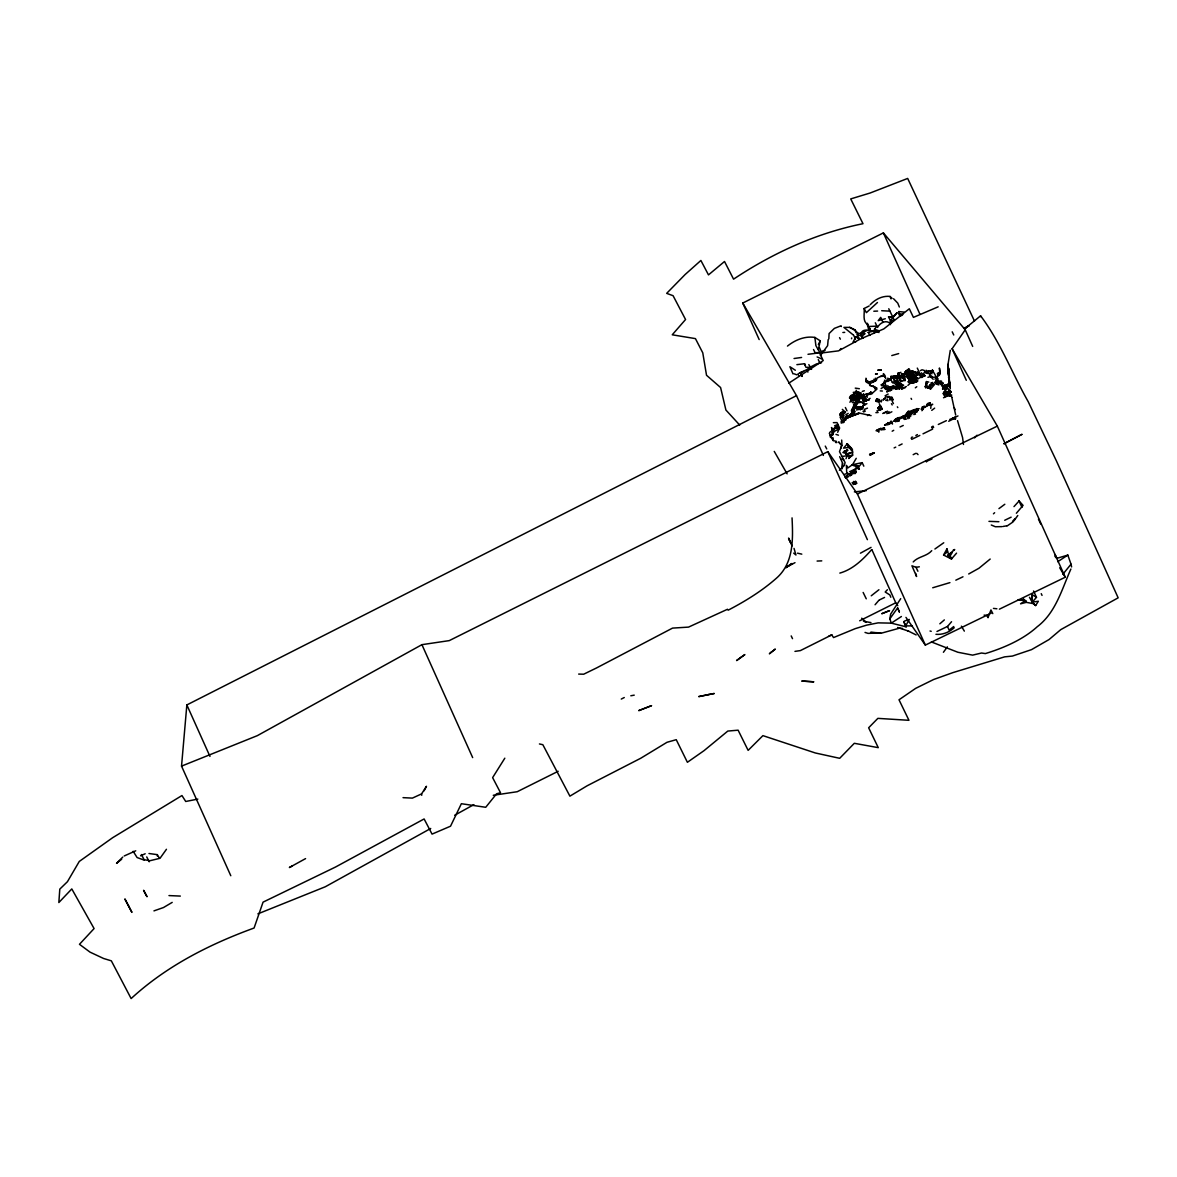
<?xml version="1.0" encoding="UTF-8"?>
<svg xmlns="http://www.w3.org/2000/svg" width="1177" height="1177" viewBox="0 0 1177 1177"><rect width="100%" height="100%" fill="white"/><g stroke="black" fill="none" stroke-linecap="round" stroke-linejoin="round"><path stroke-width="1.5" d="M890.106 323.91L890.121 321.615L891.651 322.704L888.444 316.893L892.784 316.966L897.183 312.641L890.415 320.379L894.343 320.291L888.767 308.742M949.353 393.809L948.265 388.763L951.031 391.809L949.353 393.618L945.219 393.53L949.353 393.809L950.663 392.382L948.809 392.838M912.572 383.172L914.441 381.789L912.16 378.523L910.101 378.2L909.512 381.01L907.938 381.878L910.512 380.921L910.615 383.055L914.47 382.657M925.975 384.688L925.151 387.042L926.696 386.247L926.417 381.583L928.785 382.084M157.277 855.959L157.291 854.649L148.979 853.502M843.012 411.347C844.689 417.305 844.1 409.625 841.496 412.333L841.275 415.864M942.968 382.613L942.247 385.732L945.837 387.542L946.808 389.263M792.047 517.88C793.048 539.037 793.931 563.062 776.231 578.378C761.74 591.119 745.218 601.27 728.166 610.172L727.489 609.274L688.545 627.106L672.538 628.106L596.518 667.962L583.674 674.215L578.672 674.083M881.794 400.901L881.323 400.062L881.22 402.019M855.061 473.213L854.59 472.036L856.194 471.286L855.341 473.522L851.148 473.448L850.78 472.521L854.59 472.036M861.976 402.166L862.55 403.034L862.035 402.078L858.298 402.711L859.769 401.622L858.342 398.9L860.122 398.429M870.127 398.341L866.919 400.121L865.375 397.34L863.462 397.605L863.977 394.692L864.609 396.016L863.065 394.751L860.519 395.707M942.659 383.511L941.556 385.806L943.925 385.791M871.716 393.809L870.803 391.956L871.716 393.809L876.615 389.322L876.644 388.027L873.805 386.483M949.162 376.905L949.236 373.815M893.299 385.467L894.947 388.675L897.433 385.512L899.522 389.263L899.596 386.821M863.815 332.194L860.431 333.724L866.831 330.56M936.671 378.773L936.936 377.023M828.829 338.902L829.094 333.532L834.39 328.383L841.084 325.764L841.29 326.515M899.905 316.142L898.639 311.537L904.113 312.111M845.586 419.777L845.689 418.1L848.352 417.791M915.574 380.965L916.265 382.084L917.457 380.612L915.574 380.965L916.265 382.084L917.766 381.083M842.276 467.343L842.541 463.047L839.657 456.661M940.879 384.57L941.703 384.026L940.07 382.657L937.745 383.79L938.26 381.348M909.115 369.401L906.82 371.226L908.129 373.359L909.277 373.595L909.909 370.814L912.852 374.507L911.807 371.093M853.972 405.933L854.885 402.828L853.369 401.945M938.981 382.908L938.834 384.894L935.671 383.864L936.127 380.186M947.147 393.471L945.469 394.104L944.263 392.794L944.704 390.955M851.442 410.258L853.34 407.933L854.325 409.979L853.34 410.479L853.457 413.201L851.192 415.437M916.089 374.065L917.898 373.639L917.207 371.667L916.089 374.065L917.795 373.536L920.208 375.743L919.973 373.697C916.515 372.476 917.236 377.376 913.867 377.905L911.763 377.773L910.954 376.169C909.159 372.035 905.378 378.817 908.232 374.698L910.233 378.729L908.129 378.597L909.159 376.978L907.555 377.567L906.952 376.419L908.497 372.241L906.702 372.153L906.452 375.522M230.795 875.732L181.538 766.124L186.849 704.935L796.505 395.649L823.385 455.425M901.582 373.948L905.422 373.683L906.584 370.387M1031.464 600.108L1031.949 594.562L1036.496 597.313L1032.273 602.138L1035.672 605.567L1038.335 601.256L1032.273 602.138L1029.463 597.313M842.541 463.047L842.188 468.77M844.027 474.684L847.234 473.213L850.088 475.125L852.692 472.286L850.265 475.714M930.757 408.39L931.066 404.947L932.743 404.314L929.256 405.447M828.167 339.638L827.608 345.67L820.384 355.513M900.376 381.245L904.216 380.524L904.363 379.141C902.862 378.538 897.683 376.39 900.67 376.169L898.639 375.86L898.86 374.61L897.345 377.493L897.889 378.479L899.169 376.964M818.412 349.495L820.207 340.8L814.881 337.431C804.818 335.886 795.24 339.888 787.472 346.082M855.532 406.904L856.944 403.961L854.487 403.225M906.069 371.02L906.305 372.153M885.737 378.67L885.045 375.566M984.09 615.13L986.723 615.365L988.033 617.557L988.43 614.482M915.015 378.067L916.5 379.229L914.838 379.288L915.426 377.317M888.797 391.323L888.311 390.44L886.987 391.853L888.311 390.44L890.327 390.587L892.372 386.88L896.168 386.394L900.891 387.513L903.656 385.188L898.478 382.849L898.993 384.188L900.523 383.246L901.082 384.04L899.89 383.305L899.405 384.864M909.218 375.801L909.409 374.566L911.027 376.566M936.23 381.76L937.481 379.7M939.893 380.657L941.703 384.026L936.083 380.671M841.496 416.702L840.908 415.378L841.982 413.465M906.128 626.826L903.804 621.677L906.128 626.826L891.298 623.133L889.856 618.837L890.665 614.085L900.699 598.666M890.518 389.469L886.928 391.205L889.768 389.602L887.708 389.528L887.988 387.924L891.401 388.837M847.234 450.026L845.189 451.35L846.131 452.851L847.263 449.923L842.909 452.498L846.204 453.557L847.234 455.661L845.998 458.677M855.723 341.948L853.075 341.977L855.959 336.828L859.284 338.667L855.959 336.828M908.129 373.359L909.159 371.241L906.82 371.226M851.545 338.726L851.707 337.946M904.216 380.524L904.363 379.141M950.03 387.012L948.559 384.644M857.842 402.696L858.21 401.019M852.31 394.898L851.868 396.929L854.796 400.165L856.12 398.959L854.222 395.192M915 379.936L912.44 376.066L913.617 373.183L913.146 371.329L917.898 373.639M950.295 350.29L948.015 364.34L949.81 387.071M926.137 384.879L926.696 386.247L925.21 386.424M914.132 374.772L913.676 376.611L909.277 376.743L909.527 375.183L908.247 374.904L906.952 376.419M858.004 394.633L857.842 393.368M940.394 381.51L940.07 382.657L936.201 382.922L937.745 383.79M833.345 433.195L832.536 429.561L837.112 427.339L837.906 424.441L837.009 422.602L833.36 422.675M944.263 392.794L945.278 391.161L946.087 391.573M842.173 421.454L842.629 422.249L844.336 421.704L841.481 415.952L843.394 415.731L842.791 417.894L844.1 415.643M840.878 448.26L841.79 445.303L839.495 451.644L845.101 462.59L844.35 465.415L839.378 470.27M856.768 403.667L856.032 406.227L854.84 403.961M910.512 380.921L911.881 381.907L911.454 383.231L909.174 382.716L909.689 381.392L910.498 382.981L912.204 382.245M948.088 383.834L945.572 386.865L944.381 386.998L944.587 384.85M837.686 432.297L839.422 428.222M849.573 473.963L847.234 473.213L847.705 475.17L845.16 477.215M853.516 412.009L853.34 407.933L851.986 409.346L852.119 413.554L846.131 417.438L846.631 418.394L849.794 416.732M849.573 471.697L856.415 468.52L857.842 465.768L852.501 464.694L847.793 467.96L846.425 465.356L846.66 472.095M896.359 388.616L897.433 385.512M878.851 432.18L878.498 429.296L881.014 429.693M932.743 383.452L932.169 385.011L930.154 384.658L930.448 389.234L934.2 384.967L932.743 383.452L931.698 384.188M932.714 370.829L924.828 371.682L921.488 376.934L918.281 378.538L916.78 377.876L912.41 378.994L915.029 376.302M894.623 419.865L895.373 421.528L899.081 420.851L898.801 419.439L900.537 417.452L897.61 417.791L894.623 419.865L895.373 421.528L896.933 420.66M906.481 373.212L908.497 372.241L907.496 373.55L908.497 375.507M918.84 408.654L916.177 411.229L908.114 414.863L909.527 417.982L908.541 415.201L909.232 413.407M917.854 410.596L918.59 408.699C914.205 409.272 908.673 411.303 906.01 414.937L904.422 415.775L905.804 419.292L904.422 415.775M865.948 394.266L867.626 393.589M913.22 373.109L909.85 374.816L910.792 372.741L908.188 371.417M895.211 388.395L899.081 388.072L900.155 385.997L899.037 383.746M863.58 393.648L864.006 397.061L865.375 397.34L863.432 397.385L864.168 398.812L861.873 397.811L858.563 399.165L858.18 400.092L859.769 401.622M866.051 393.971L866.655 395.604L871.26 393.03M857.93 395.619L856.812 391.97L855.135 392.632L857.253 393.177L858.092 396.678L859.269 397.046L861.932 394.354M926.652 385.909L925.652 387.954L927.138 386.865L927.829 388.204L928.785 386.071L930.448 389.234M887.708 389.528L884.957 383.187L886.987 380.097L888.797 379.803M898.419 375.522L899.478 373.742M1070.893 569.035C1061.831 589.25 1055.813 612.658 1037.246 626.723C1023.269 639.464 1003.996 647.894 985.355 653.588L981.53 653.014L972.614 655.133L957.872 652.249L931.39 641.951M861.917 338.535L861.064 333.9C862.079 325.867 876.939 333.532 875.482 330.708L867.89 332.4M947.058 548.747L947.264 551.895L943.571 555.044L950.104 558.354L951.502 558.928L956.548 553.146M988.033 617.557L990.96 609.921L992.799 613.629M857.033 406.859L853.987 405.712M858.077 394.398L858.386 395.575L856.974 396.546L858.989 396.929L860.946 395.089L856.459 399.739L856.915 400.504L855.62 398.076L857.783 398.414L856.15 395.104L855.091 397.929L856.459 399.739L857.783 398.414L856.15 395.104M900.067 378.523L901.023 376.522M864.801 400.798L868.979 399.915L864.801 400.798L864.124 402.181L862.314 398.576L860.093 398.223M933.376 384.761L933.699 384.085L931.375 383.643L932.743 382.378M926.284 384.29L926.417 381.583M818.353 344.581L820.207 340.8M913.602 409.861C913.838 413.362 906.952 413.73 908.865 416.658L908.203 415.26L909.806 414.731L908.703 415.584L909.041 417.717M841.04 421.513L846.675 418.409L845.954 416.908L847.396 415.849M850.515 473.801L847.881 474.64M955.371 417.188L955.003 417.923C950.854 420.763 955.268 415.143 955.562 418.938L955.371 417.188L957.975 415.937M424.088 790.797L426.471 786.28L421.557 793.916L412.391 798.109L403.034 797.653M899.611 387.365L900.17 386.291M936.495 381.363L938.069 378.773M885.575 389.381L886.281 388.086L887.12 388.469L885.575 389.381L884.045 386.424L881.117 388.616M946.764 388.351L947.617 386.777M943.571 555.044L946.764 549.203L947.617 551.16M916.677 412.112L917.663 410.302L916.957 408.581L917.663 410.302L912.602 411.906L914.97 412.671L916.677 412.112L916.177 411.229M910.409 375.419L910.792 372.741M874.07 333.194L875.482 330.708L878.998 332.547M1016.369 513.246L1023.078 505.404L1018.826 500.666M855.135 473.183L856.194 471.286M943.822 387.851L946.367 388.807L946.529 384.702L944.896 385.438M852.736 455.337L850.221 455.955L848.779 458.5L852.648 454.837L852.354 449.173L847.308 443.817L843.556 448.128L849.176 447.466L851.354 450.32M852.884 400.489L853.531 399.371L852.354 399.415M849.441 397.914L850.839 395.487L850.044 398.385L851.721 395.384M849.823 402.151L853.531 399.371M909.512 381.01L910.365 378.214L912.631 379.421L911.601 381.098L909.895 380.745L910.777 379.244L910.101 378.2M856.827 407.139L862.918 407.301L863.462 404.888L862.079 409.346L861.446 408.184L852.869 406.933M910.056 374.83L912.41 371.961L909.703 372.123L911.351 373.8L910.012 374.742L911.13 373.006L912.278 373.639M863.815 466.166L862.182 462.649L858.416 467.313L854.296 469.873L854.723 471.006M834.052 429.723L835.17 427.884L832.433 430.502L834.037 429.517M913.131 374.109L913.617 373.183M893.122 399.268L892.181 401.225L893.446 403.593M876.762 399.135L878.969 399.474L879.337 400.636L875.688 400.886L876.762 399.135L879.396 400.209L879.557 401.681L878.469 402.284M899.081 420.851L898.801 419.439L895.27 421.101L894.402 420.424L896.05 418.85M934.979 379.2L936.303 377.052L937.348 379.171M906.143 371.358L908.776 368.754M504.815 758.194L492.619 777.629L500.534 792.754L496.576 793.769L485.733 807.29L461.369 803.714L450.541 826.195L432.047 834.11L424.117 818.957L335.489 867.052L263.06 902.141L254.085 928.02C209.388 944.292 166.398 966.096 131.133 998.567L111.344 960.844L103.605 958.49L90.026 952.134L79.477 944.307L94.086 928.565L71.797 888.929L58.85 902.538L59.792 889.135L67.442 881.691L79.271 861.446L112.683 837.686L181.949 795.549L185.731 801.478L197.839 799.095M869.582 393.883L869.259 392.853L870.053 394.472M867.92 381.113L870.141 383.599L876.247 380.303L873.923 379.259L874.658 380.833L876.247 380.303L874.231 381.289M933.155 379.318L929.418 374.86L932.331 370.064L935.759 375.978M912.44 376.066L914.455 375.257M876.144 430.797L878.498 429.296L878.498 431.459L876.497 430.267L878.071 430.517M888.503 413.024L889.253 411.921L886.84 413.686M883.338 429.37L885.075 429.34L881.558 429.782L884.442 427.707L879.719 429.178L880.72 428.207M944.484 387.88L946.794 386.777M898.537 419.88L900.537 417.452L897.727 418.188M921.915 410.714L923.106 409.007L922.43 406.83L925.902 406.521L930.257 403.034L926.667 404.785M966.288 380.303L952.105 348.745L965.228 329.795L883.383 232.899L742.761 303.048L759.18 339.579M862.815 399.591L863.447 398.679L862.55 397.973L865.272 400.813L866.919 400.121L864.315 398.9L865.272 400.813M851.942 398.606L851.501 396.428L855.311 393.471L857.062 392.941L858.386 395.575M861.446 408.184L860.166 409.684L861.226 408.272L856.297 409.993M907.864 385.409L910.615 383.055L909.174 382.716M926.843 404.682L928.212 403.181C932.11 402.137 929.668 404.991 926.902 404.608L927.594 405.947L926.843 404.682L930.11 403.255M849.235 415.613L852.766 411.906L851.383 410.964L852.722 410.773M889.856 618.837L897.624 607.92L899.36 611.966L897.624 607.92M1013.941 520.911L1017.781 515.497M166.457 849.279L160.028 858.283L149.891 860.74L144.109 859.681L141.402 854.531M877.527 327.441C879.469 323.44 885.325 319.732 889.444 322.881L890.518 324.661M858.783 337.99L857.209 334.754L858.107 333.488L860.431 333.4M879.557 401.681L879.337 400.636L876.983 401.784L878.969 399.474M878.277 407.58L880.617 405.977L882.294 409.022L878.483 410.243L879.94 409.537L879.896 408.213L878.454 408.64L878.733 410.052L878.277 407.58L878.454 408.64L880.808 407.492L882.294 409.022M829.27 433.268L830.962 436.064L834.361 431.4L838.818 428.943M943.41 652.279L947.353 646.879M875.688 400.886L876.894 399.238L877.807 401.077M913.22 561.929C918.413 556.338 926.711 556.471 931.743 550.674M854.458 482.997L855.664 481.393L856.679 483.203L855.193 484.321L854.458 482.997L852.354 482.747L853.34 484.497L856.679 483.203M891.577 422.028L892.519 424.014L891.018 421.013L891.283 422.411L884.618 425.177L891.401 421.881L888.841 424.426L886.855 424.353L891.401 421.881L884.618 425.177M863.403 400.798L863.447 398.679L862.314 398.576M922.724 408.375L922.797 409.419L921.091 409.11C924.328 408.125 921.076 405.756 923.106 409.007M893.255 399.474L889.856 399.665L890.401 398.253L889.488 399.797M875.57 331.355L874.437 329.28L876.909 326.147L875.305 322.778M891.136 399.533L892.372 397.958L891.136 399.533L889.135 396.561L885.957 396.943L883.324 399.812L884.633 398.429M914.279 382.554L915.912 380.598M848.794 453.939L847.028 456.146L849.647 455.661M840.26 349.451L840.996 348.539M881.617 385.747L882.735 384.364L884.251 387.233L885.531 385.938L883.692 386.291M1062.831 574.288L1071.026 564.195L1067.833 555.088L1056.799 558.354L1054.872 556.25M908.894 375.949L909.527 375.183M854.178 395.104L851.501 396.428L852.339 397.179L852.383 395.281L854.943 392.427M1013.986 506.61L1019.032 501.049L1021.974 507.346M936.966 631.475L947.514 626.458L951.546 621.721M875.07 604.757L878.836 600.373M1015.148 518.542L1012.5 521.352M835.332 428.457L836.582 427.03L835.008 427.472L836.435 428.399L838.804 427.619M910.483 411.597L908.247 411.229L905.231 415.172M917.221 374.904L913.676 376.611L912.616 375.301L913.867 377.905M883.559 382.069L884.059 382.966L885.148 381.731M939.055 375.301L940.085 374.154L937.981 372.874M947.22 386.056L948.53 384.585L946.529 384.702L947.485 386.365M871.671 549.63C862.976 559.531 852.854 569.433 839.834 573.096M878.925 589.736L871.245 595.797M884.81 387.895L886.281 388.086M913.72 412.2L915.883 410.361L913.72 412.2L914.97 412.671M909.012 380.127L910.969 378.405L910.954 376.169L912.734 375.625M833.919 429.208L829.785 432.342M974.556 437.873L977.028 435.225M937.598 375.551L940.246 372.741L939.408 367.989L939.746 372.697M941.644 384.026L942.527 383.099M938.805 374.242L940.246 372.741M927.255 372.623L928.682 371.402M855.576 471.344L853.266 473.478L852.692 472.286M887.399 589.736L885.192 592.002L889.856 594.959L890.812 597.239M990.195 559.046L978.984 568.226L968.7 573.979M860.799 406.948L863.285 407.904M122.746 857.106L116.538 863.344L121.672 859.239M910.512 411.818L908.32 411.567L907.349 413.568M855.753 483.217L854.075 484.041M895.726 376.14L896.433 375.875L894.52 375.934L897.345 377.493L895.874 378.567L897.345 377.493L896.433 375.875L894.77 376.537L894.299 375.713L890.062 379.171L887.59 378.214M887.782 385.541L888.458 386.865L890.518 387.027L900.155 385.997L901.744 388.984L903.039 387.719M945.469 394.104L945.175 391.882L948.574 391.97L949.913 390.705L951.031 391.809M993.447 513.819L994.639 512.716M875.364 378.185L876.35 380.215L877.189 377.949L884.516 374.669L883.338 373.624M888.149 394.06L885.06 395.855M863.285 338.196L862.182 335.96L865.066 333.65M841.673 422.352L841.055 422.896L843.674 422.528M939.834 623.81L944.337 619.911M843.159 411.464L844.247 413.436L841.32 415.643L840.363 413.701L841.952 412.921M934.906 549.012L943.748 542.759M870.244 304.711C875.379 299.252 882.367 295.633 889.989 296.413L892.092 298.355M877.468 302.489L866.375 312.655L864.124 308.521L869.17 305.961M935.288 383.261L934.847 382.481L936.318 381.26M539.434 743.952L542.847 744.703L569.903 796.152L587.132 785.795L640.759 758.238L667.006 742.29L676.245 739.686L687.397 762.284L703.949 750.72L727.813 731.064L738.111 730.181L748.131 750.367L762.917 735.64L815.337 752.971L839.687 758.312L854.311 743.305L878.263 747.645L868.641 727.783L877.865 718.367L908.953 720.309L899.007 699.785L915.647 688.368L933.685 679.482L952.87 672.626L1004.643 656.854L1012.382 656.075L1031.538 649.63L1049.045 639.552L1060.757 629.636L1118.15 597.828L1056.505 461.119L1028.198 401.651C1012.132 373.403 1000.2 341.61 980.573 315.804L965.302 328.383L969.304 325.47L964.095 328.192M944.204 388.263L942.571 388.984L944.204 388.263L944.675 389.101L947.367 387.174M907.232 413.098L907.864 415.054L905.054 416.408L908.541 415.201M856.238 458.324L852.501 464.694L862.182 462.649M925.902 406.521L924.475 407.683L924.048 406.05M848.205 413.392L845.792 414.819M953.753 626.517L949.118 630.166L947.514 626.458M856.694 407.198L855.282 408.287L856.709 407.198L854.914 407.566M896.727 380.009L899.154 377.92L900.081 380.23L897.507 381.539M942.968 393.339L945.19 393.751L946.646 392.588M931.743 410.361L934.656 408.125M877.689 408.154L880.617 405.977L880.808 407.492M884.059 382.966L885.516 381.863M943.498 397.767L948.412 395.634L950.089 396.193C949.795 393.192 944.263 396.929 944.454 392.162M954.223 627.738C949.324 632.255 942.645 634.903 935.95 634.3M841.114 414.113L840.893 415.834L840.04 415.098M927.829 388.204L929.3 387.115M915.323 387.822L916.78 386.733M865.669 401.269L867.14 400.18M998.949 508.626L1004.82 504.256M1057.711 561.709L1067.833 555.088M1026.3 601.064L1025.138 600.505L1020.562 603.83L1026.285 602.344L1033.259 603.61L1035.672 605.567M937.686 376.39L939.128 375.345M891.872 411.788L889.385 412.995M786.089 567.652L791.93 563.489L785.839 567.564L794.99 562.665M887.561 411.17L882.735 413.495M845.733 416.761L847.219 415.716M899.39 373.418L897.919 374.433L899.316 373.153L897.742 373.065M1007.129 525.957L1013.132 521.867M934.847 382.481L936.348 381.48M914.308 411.582L910.954 412.877M830.962 436.064L833.007 434.71M866.949 403.667L863.58 404.873L865.522 404.682L862.579 403.02M937.304 373.668L938.643 374.624M788.84 383.143L823.209 360.574L819.707 353.218L838.568 350.849L860.21 339.094L883.795 328.913L909.321 308.771L913.426 317.378L938.172 306.829M901.42 616.513L891.298 623.133L878.101 622.868L866.669 625.134L855.267 628.636L833.566 637.566L831.712 634.933L800.375 650.601L794.961 651.367M906.261 371.093L907.82 370.078M833.184 440.566L832.021 438.124L832.933 437.55L833.184 440.566L836.523 441.375M901.744 388.984L905.113 387.777M913.175 454.675L915.78 453.336M809.717 367.724L806.686 369.652L807.908 372.094M856.459 399.739L855.679 398.429L859.681 398.635L862.697 396.767L860.593 396.208L862.697 396.767M904.466 379.347L905.187 380.657L904.892 376.434L902.759 376.228M853.237 392.353L858.975 392.206L859.857 394.03L858.342 394.972L858.092 396.678L859.269 397.046L858.842 396.325L860.608 395.678M172.195 902.391L163.485 907.541L153.952 910.88M949.765 419.424L954.768 417.394M853.443 404.962L854.988 404.064L854.885 402.828L852.207 402.519M892.166 431.209L893.711 430.311M915.853 435.49L917.398 434.593M799.036 373.227L806.716 369.681M941.6 384.173L942.674 383.555M872.304 392.559L869.641 393.78M931.566 427.045L933.111 426.162M887.281 380.701L889.841 379.465M854.561 399.842L855.473 398.9M904.51 417.144L898.228 419.35M845.674 478.127L848.838 476.45M991.181 613.158L925.343 645.099L857.415 493.987L827.828 451.659L449.29 640.612L421.925 644.672L257.366 735.64L181.538 766.124M430.723 828.476L325.293 886.767L257.881 913.867M454.69 815.234L473.86 804.627M864.183 409.464L867.508 408.139M305.579 858.607L289.365 867.523L292.308 865.963M860.461 553.175L871.039 547.379M907.673 377.788L909.159 376.978M910.233 378.729L908.953 379.377L910.969 378.405M890.342 390.632L891.916 389.764L890.106 390.308M948.691 421.263L953.488 418.88L953.002 417.909L953.488 418.88M902.538 373.977L903.818 374.477M920.443 370.623L922.018 369.784L924.269 370.417L925.416 372.859L927.756 373.477L926.181 370.211M124.218 855.973L135.723 850.809M833.507 428.752L835.17 427.884M898.036 375.11L899.625 374.286M854.502 406.389L855.885 406.948M944.381 386.998L945.278 386.527L946.264 388.278M621.279 699.064L624.266 697.534M919.811 435.416L911.792 439.33L911.116 438.05M859.431 401.107L857.842 401.916L859.798 401.901L856.9 400.254L855.208 400.857M862.197 398.723L863.771 397.929M857.842 465.768L858.416 467.313L855.885 467.857M558.178 771.273L517.203 791.724L493.266 795.284M828.564 636.316L831.845 634.683M859.696 620.779L895.741 602.786L897.786 605.699M887.12 424.794L888.723 424M938.304 424.47L946.382 420.66M850.294 475.567L851.898 474.772M902.126 443.95L898.919 445.524M932.64 429.119L923.018 433.827M879.307 599.99L884.56 597.43M917.28 368.092L919.973 373.697L919.119 375.125L921.709 376.64L924.99 375.831L922.415 374.669L921.532 372.815M857.415 493.987L997.331 426.118L1065.259 577.23L999.405 609.171M1004.702 520.278L1011.131 517.174M885.354 381.716L886.958 380.936M894.123 447.907L895.741 447.142M955.827 580.173L962.992 576.789M905.937 374.61L907.526 373.874L900.376 375.698M845.13 477.038L846.749 476.273M867.523 415.569L869.141 414.819M900.008 426.971L903.259 425.456M843.644 413.009L840.452 414.613L841.29 412.538M851.045 452.895L845.792 454.263L852.751 452.042M852.354 482.747L855.664 481.393M893.225 421.366L895.153 420.542M140.563 855.811L145.183 853.766M884.324 376.184L883.559 374.58L884.324 376.184L880.425 376.434M927.064 461.119L931.963 458.971M908.953 379.377L912.204 378.95M883.191 399.709L884.839 399.032M860.976 406.771L859.004 407.33L858.092 409.64L857.136 407.698M912.499 371.8L914.558 371.8M849.279 416.746L858.636 412.95L871.098 415.628M834.581 425.794L837.906 424.441L839.642 428.06L837.112 427.339M932.022 427.972L933.685 427.295M895.594 380.98L894.373 380.436L897.124 383.923M909.232 379.921L910.718 379.347M821.59 362.693L816.367 364.002L810.011 367.253L810.291 368.092M904.833 387.115L906.408 386.512M911.881 381.907L913.558 381.274M849.647 416.952L859.078 413.421L849.706 416.805M948.044 386.571L949.471 386.041M863.447 411.95L865.11 411.317M802.037 376.463L800.242 372.726L803.626 371.476M850.574 399.606L852.266 398.988L852.942 400.386M863.079 411.288L864.786 410.67M867.434 382.363L869.112 381.76M949.927 582.63L932.728 587.764M898.963 628.312L881.441 633.152L870.597 632.402L880.661 632.888L868.096 633.388L865.021 632.432M899.257 372.918L900.964 372.329M904.333 621.132L909.262 619.44L905.716 625.884L912.396 625.899M933.037 371.961L929.786 373.492L927.388 372.741M882.735 384.364L881.029 384.938L882.985 383.937M943.204 386.468L945.278 386.527M864.301 390.764L862.3 391.397M904.892 376.434L901.317 376.964M901.597 374.095L903.318 373.565M825.033 350.408L821.016 351.482L819.457 347.598M889.9 397.223L891.857 396.987M927.917 377.302L929.639 376.817M891.769 355.572L898.669 353.6M867.081 381.392L869.244 382.084L872.628 380.598L873.511 382.393M850.221 455.955L846.778 454.822L848.073 455.808L852.089 455.47M953.326 549.894L954.724 549.541L949.148 554.22L951.502 558.928L949.148 554.22L952.164 552.601L949.913 556.294L947.691 554.926L950.104 558.354L946.764 549.203M884.368 412.759L886.119 412.318M847.999 450.32L844.262 450.938M913.749 414.539L915.515 414.113M904.642 371.844L906.378 371.446M849.588 327.383L854.679 329.707L858.107 333.488L855.988 332.576L854.679 329.707M906.01 414.937L907.305 414.642M932.714 384.614L930.154 384.658L931.051 386.439M807.996 354.292L822.738 352.423M852.383 395.281L854.105 394.913M933.126 372.182L931.301 372.55L931.89 373.859M842.099 456.499L847.234 455.661M866.287 490.647L854.384 491.898M894.77 376.537L890.754 376.493L893.225 377.817L897.36 377.611M911.204 413.23L913.014 412.892M915.647 380.951L917.457 380.612M852.119 409.405L854.325 409.979M630.828 695.769L634.226 695.151M1002.127 526.634L995.345 526.737L991.284 525.001M843.468 412.465L845.101 412.185M1003.054 526.457L1006.688 525.839M848.234 447.083L850.456 447.422M888.87 379.906L890.739 379.612M911.675 437.241L912.675 437.094M915.721 573.405L916.574 576.509L911.925 565.799L916.03 567.299L919.34 566.799M909.895 380.745L912.631 379.421L910.777 379.244L911.601 381.098M998.89 521.72L988.96 521.352M875.894 412.641L878.086 412.524M918.59 408.699L912.204 411.082M794.048 358.514L801.596 357.455M871.51 386.159L873.437 385.894M884.839 377.111L883.486 375.654M804.553 363.737L805.436 366.018L804.553 363.737L796.888 364.649M948.574 391.97L950.383 391.764M936.715 381.054L938.29 380.892M899.89 383.305L898.478 382.849M885.31 318.746L878.219 320.659L880.734 317.349L882.956 322.366M876.909 326.147L867.758 326.515L867.405 323.44L867.758 326.515L870.289 329.457L869.156 327.103M919.369 374.801L920.12 374.742L918.663 373.521M882.868 387.439L884.471 387.439L884.045 386.424L885.222 387.439M890.518 387.027L892.372 386.88L893.284 388.837L892.24 387.483L895.108 388.395M880.661 406.418L879.028 406.551L879.602 407.61M842.879 332.502L844.718 332.37M930.727 371.402L926.755 371.461M930.83 377.405L936.303 377.052M895.329 384.408L896.845 384.305M818.221 352.585L815.131 352.747L813.528 349.525M860.637 406.639L855.032 407.389M892.652 376.405L890.754 376.493L891.725 378.494M873.82 311.228L877.601 311.066M817.103 561.061L821.767 560.87M899.037 388.616L895.314 388.763L897.301 388.719M937.495 377.905L937.039 378.435M855.046 396.914L852.398 395.693L855.091 397.929M893.387 377.817L893.829 378.862M888.694 316.966L892.784 316.966M955.283 418.585L954.665 417.379L953.09 418.777L955.386 418.968M862.461 396.561L865.08 396.605M897.301 384.29L901.582 384.776L901.082 384.04M1025.138 600.505L1018.37 599.667L1025.138 600.505L1026.285 602.344M805.789 367.224L809.173 367.356M835.508 442.478L836.965 442.552M168.973 895.579L180.331 896.08M867.773 324.484C862.167 321.571 864.771 313.612 864.124 308.521M931.066 404.947L928.697 404.226M881.705 310.713L889.974 311.155M859.033 400.136L858.18 400.092L858.563 399.165M899.478 384.614L901.494 384.732M899.037 628.18L902.509 628.415M880.278 390.882L882.397 391.044M910.645 414.642L911.837 414.731M923.386 376.611L922.43 374.698L924.46 374.86M909.277 373.595L911.351 373.8M993.462 608.406L996.875 608.774M912.41 378.994L914.588 379.229L914.441 381.789L911.248 380.524M892.092 386.188L894.152 386.468M902.891 376.316L904.024 376.699L903.053 376.463M855.252 388.13L859.372 388.734M841.04 459.207L843.644 459.633M895.27 421.101L897.404 421.469M885.692 400.254L887.929 400.68L887.017 398.871M864.904 621.485L870.951 622.618M920.208 375.743L921.002 375.89M797.52 553.175L801.802 554.146M899.14 313.582L902.818 314.48L901.508 315.671L899.081 314.862M907.864 415.054L905.952 414.584L906.393 415.363M930.036 631.004L931.213 631.299M868.317 383.349L870.186 384.129L865.86 380.686L866.816 382.525L865.963 378.2M794.166 373.845L796.858 374.816M857.209 334.754L861.814 336.019M876.644 388.027L873.084 386.644M857.533 393.383L859.857 394.03M877.277 400.018L876.968 399.327L877.365 400.048M898.08 382.584L899.272 382.922M852.119 395.295L853.811 395.781M832.021 438.124L830.315 437.197L829.888 434.298M926.034 383.261L927.329 383.628M1071.6 566.946L1071.026 564.195M859.519 408.478L858.857 409.419L861.226 408.272L859.46 408.448C860.637 410.92 857.018 403.343 860.166 409.684M892.416 382.599L894.8 383.334M861.358 333.268L864.256 334.165M871.922 386.233L869.612 385.423M897.61 627.473L908.673 631.166L907.511 630.637L916.162 634.933M852.016 465.062L857.474 466.842M874.437 329.28L879.263 330.869M886.472 423.646L888.841 424.426M835.979 434.372L838.436 435.181M845.248 412.789L843.585 412.215L844.247 413.436M896.3 382.319L898.728 383.158M893.608 379.671L895.712 380.936L892.357 382.481L890.857 379.568L887.796 381.495L887.002 380.215M861.358 393.074L856.812 391.97L857.062 392.941M144.359 860.196L137.091 857.533L133.178 851.309M951.045 394.825L951.81 395.119M817.103 356.955L822.061 359.044M908.35 373.918L906.702 372.153M922.43 374.698L924.99 375.831M856.518 467.975L859.328 469.299L858.416 467.313M944.543 386.644L946.22 387.454M863.374 620.956L866.272 622.353L861.667 618.19M942.909 386.041L942.659 387.159L944.204 388.336M915.309 378.597L916.5 379.229M912.013 370.74L914.205 372.432L913.146 371.329L913.632 373.3M851.662 401.239L850.5 400.577L851.28 401.342M890.974 399.062L890.754 398.488M918.972 373.845L919.826 374.374L919.34 373.33M929.418 374.86L932.155 376.581M795.358 370.255L789.885 366.724L793.018 373.918M916.795 453.351L918.045 454.631M853.34 410.479L855.223 411.744L853.531 412.45L854.296 413.804L853.457 413.201M940.761 381.907L942.262 384.57M854.311 329.795L855.179 330.413L849.912 327.383L843.924 327.397L853.207 334.915M876.615 389.322L874.57 387.719L875.541 389.705M949.868 394.795L950.207 395.722M793.71 553.146L795.946 555L794.034 548.394M916.78 377.876L917.986 378.92M930.433 403.888L931.022 404.947M842.32 409.361L845.469 412.2L840.363 413.701L841.32 415.643L842.864 414.775L840.525 414.26M865.86 380.686L868.273 382.922M890.092 296.516L891.033 298.899M892.24 387.483L893.019 388.248M893.564 298.737L897.786 303.166L899.331 307.006M739.7 425.059L725.9 410.023L720.589 387.527L706.524 375.272L702.772 352.835L695.445 338.623L672.244 334.798L685.558 319.511L673.082 295.692L666.668 293.367L685.146 274.506L700.889 260.47L708.48 274.888L724.517 261.5L733.565 279.155C772.892 252.996 816.544 233.046 862.991 223.704L850.721 198.913L870.127 193.013L907.673 178.433L974.497 321.115M840.04 443.523L838.657 441.905L840.849 444.744M879.984 404.976L879.219 403.711M811.571 369.357L808.82 364.59M892.21 404.962L891.43 403.667M896.948 380.804L898.993 384.188M932.493 370.137L933.258 371.211M951.163 396.134L952.016 397.34M905.952 617.381L925.343 645.099M909.836 370.181L909.365 369.372M831.756 432.665L832.772 434.387M157.291 854.649L159.425 858.136M961.374 626.149L964.346 631.122M943.38 394.03L944.954 396.649L948 394.928L948.412 395.634M952.105 348.745L997.331 426.118M1059.712 567.755L1065.259 577.23M853.943 470.859L854.384 471.609M742.761 303.048L796.505 395.649M897.345 406.815L897.801 407.595M904.966 372.874L905.422 373.683M890.489 379.921L890.062 379.171M774.245 451.394L787.119 473.845M937.51 379.921L936.524 378.185M944.086 391.676L945.19 393.751M819.766 352.497L815.882 345.597L814.881 337.431M908.762 412.141L908.32 411.567M851.618 412.641L852.119 413.554M855.694 405.418L856.238 406.389M945.263 389.499L945.808 390.499M938.54 381.775L939.084 382.775M911.057 398.341L911.601 399.341M877.042 410.641L877.601 411.641M861.064 333.9L862.182 335.96M858.268 394.839L859.151 396.678M1023.549 598.872L1024.843 601.27M788.693 538.963L791.062 543.347L788.561 538.08L792.062 545.966M910.056 415.246L910.689 416.423M884.501 380.171L884.898 380.936M832.536 429.561L831.462 427.531L832.727 430.488L835.155 427.192M825.283 446.098L826.74 448.923M901.641 381.569L900.214 378.788M849.338 473.654L850.088 475.125M845.704 420.38L844.409 417.791M931.11 382.657L931.934 384.261M847.308 443.817L849.176 447.466M839.554 337.637L840.349 339.182M904.274 419.468L903.156 417.202M146.728 856.915L149.199 861.785M914.912 371.697L915.794 373.447M888.458 386.865L889.135 388.219M800.242 372.726L802.023 376.287M853.59 335.136L855.532 339.064M879.896 408.213L880.749 409.934M942.924 385.615L943.586 387.101M889.871 422.661L890.356 423.661M845.366 407.507L846.999 410.861M863.138 592.443L866.257 598.813M952.208 331.826L953.738 334.974M841.614 420.366L840.04 417.026M791.194 635.918L792.518 638.655M869.406 382.172L870.141 383.599M868.464 332.517L869.877 335.489M916.03 567.299L917.898 571.242M1033.553 591.001L1036.496 597.313M818.265 359.573L819.736 362.722M845.189 451.35L846.204 453.557M1038.438 519.072L1040.748 524.045M831.742 437.623L832.816 439.918M907.967 418.762L906.702 415.981M1041.233 593.649L1042.042 595.4M797.947 373.859L798.874 375.875M965.228 329.795L972.688 346.406M883.383 232.899L919.943 314.274M847.116 443.803L848.823 447.569M827.828 451.659L867.39 539.669M871.863 549.644L895.741 602.786M421.925 644.672L472.668 757.605M186.849 704.935L209.977 756.428M954.253 407.742L955.091 409.625M856.12 390.22L856.93 392.059M1055.122 554.514L1056.799 558.354M868.214 328.295L868.95 329.972M840.908 415.378L840.304 413.848L840.349 415.628M912.572 371.667L912.911 372.476M866.655 395.604L867.331 397.267M858.989 396.929L859.681 398.635M888.076 397.532L887.708 396.62L889.135 396.561L889.312 397.635M854.988 392.632L855.311 393.471M907.555 377.567L907.261 376.287L908.129 378.597M907.261 376.287L907.747 377.905M957.534 420.63L962.58 437.594L963.477 444.465M955.695 415.04L951.825 397.502M884.957 383.187L885.178 384.217M949.398 378.097L948.015 364.34L949.839 385.526L948.118 370.755L949.015 379.45L948.471 373.241L949.324 378.303M922.43 406.83L922.68 408.287M941.894 382.937L942.233 384.982M950.325 388.778L948.603 376.993L949.839 385.526M980.573 315.804L980.691 316.687M421.557 793.916L421.719 795.299M949.295 375.198L948.5 368.533L949.309 375.492M866.316 379.229L866.39 382.275M941.512 381.024L941.777 383.673M841.687 440.066L841.938 445.141M1031.949 594.562L1032.273 602.138M947.72 392.294L947.456 394.28L948.853 394.604L950.383 392.853L948.75 394.589L947.456 394.28L947.794 392.706L948.853 394.604L947.72 392.294M939.349 372.403L939.011 373.727L939.349 372.403M854.693 483.173L852.972 482.953L853.781 481.54L855.208 481.864L854.649 483.291L853.781 481.54L854.693 483.173L852.972 482.953L855.208 481.864L854.693 483.173M771.303 652.161L769.361 653.809L775.319 649.071L771.303 652.161M740.701 657.531L736.581 660.577L744.879 654.559L740.701 657.531M904.142 415.702L901.656 416.908L904.142 415.702M874.334 452.777L869.95 455.234L874.334 452.792L869.553 454.425L874.334 452.777M1021.871 434.387L1004.01 443.714L1021.871 434.387M889.459 610.657L881.911 613.658L889.459 610.657M851.177 448.084L849.662 447.672L851.177 448.084M651.484 705.67L638.876 710.57L651.484 705.67M708.819 694.504L698.741 696.607L714.262 693.488L708.819 694.504M877.262 373.8L875.467 374.095L877.292 373.8M881.176 370.019L877.998 370.137L881.176 370.019M813.616 681.807L802.008 681.071L813.616 681.807M888.517 423.749L887.841 422.631L888.414 423.705M926.196 461.281L925.799 460.634L926.549 461.914L926.196 461.281M856.253 402.652L855.664 401.637L856.253 402.652M145.301 893.475L143.579 890.283L147.022 896.742L145.301 893.475M128.602 906.025L124.865 898.934L131.927 912.381L128.602 906.025M921.709 376.64L921.62 375.537L921.782 377.611L921.709 376.64M949.339 382.996L949.148 378.597L949.339 382.996"/></g></svg>
